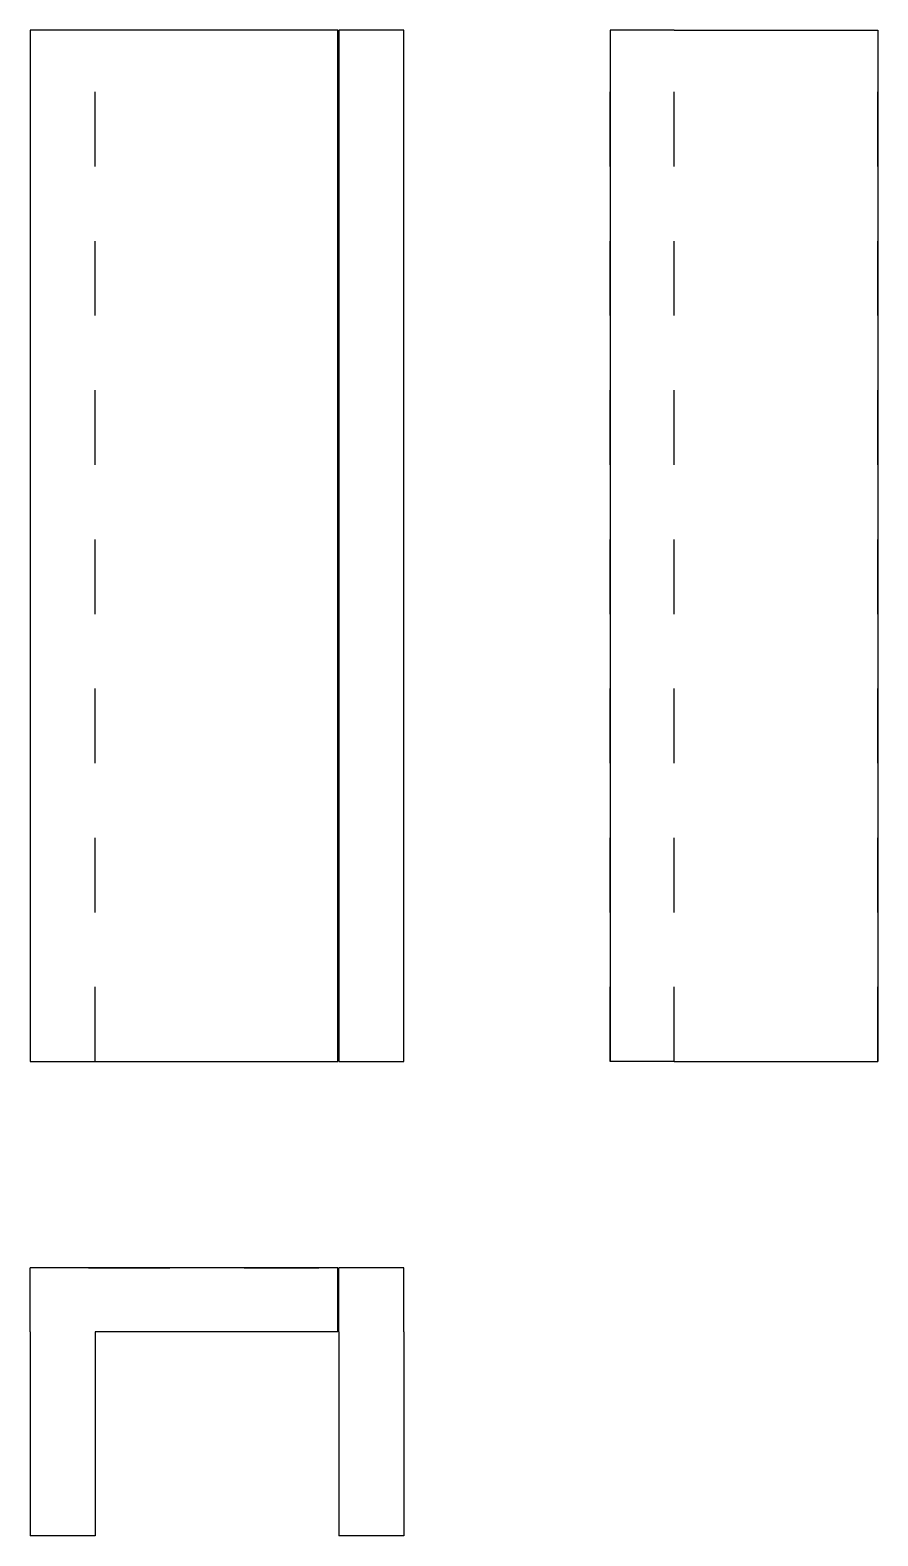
# Model space of a CAD drawing. Extents: x 0 to 1.14, y 0 to 2.02.
import ezdxf

# ---------------------------------------------------------------- set-up
doc = ezdxf.new("R2010")
doc.units = 0
doc.linetypes.add('HIDDEN', pattern=[0.069141, 0.046117, -0.023024])
for name, color, linetype in [('FRONT', 7, 'CONTINUOUS'), ('FRONT_HID', 7, 'HIDDEN'), ('LEFT', 7, 'CONTINUOUS'), ('LEFT_HID', 7, 'HIDDEN'), ('TOP', 7, 'CONTINUOUS'), ('TOP_HID', 7, 'HIDDEN')]:
    doc.layers.add(name, color=color, linetype=linetype)

msp = doc.modelspace()

# ---------------------------------------------------------------- linework, layer by layer
at = {"layer": 'FRONT'}
for p, q in [((0, 2.01875), (0, 0.635938)), ((0.078125, 2.01875), (0, 2.01875)), ((0.087336, 2.01875), (0.078125, 2.01875)), ((0.412911, 2.01875), (0.087336, 2.01875)), ((0.412911, 0.635938), (0.412911, 2.01875)), ((0.414063, 2.01875), (0.414062, 0.635938)), ((0.501398, 2.01875), (0.414063, 2.01875)), ((0.501398, 0.635938), (0.501398, 2.01875)), ((0, 0.635938), (0.078125, 0.635938)), ((0.078125, 0.635938), (0.087336, 0.635938)), ((0.087336, 0.635938), (0.412911, 0.635938)), ((0.414063, 0.635938), (0.501398, 0.635938))]:
    msp.add_line(p, q, dxfattribs=at)
at = {"layer": 'FRONT_HID', "linetype": 'HIDDEN'}
for p, q in [((0.087336, 2.01875), (0, 2.01875)), ((0.087336, 0.635938), (0.087336, 2.01875)), ((0.087336, 0.635938), (0.087336, 2.01875)), ((0, 0.635938), (0.087336, 0.635938))]:
    msp.add_line(p, q, dxfattribs=at)
at = {"layer": 'LEFT'}
for p, q in [((0.777961, 2.01875), (0.777961, 0.635938)), ((0.863898, 2.01875), (0.777961, 2.01875)), ((0.863898, 2.01875), (1.137336, 2.01875)), ((1.137336, 2.01875), (1.137336, 0.635938)), ((0.863898, 0.635938), (0.777961, 0.635938)), ((0.863898, 0.635938), (1.137336, 0.635938))]:
    msp.add_line(p, q, dxfattribs=at)
at = {"layer": 'LEFT_HID', "linetype": 'HIDDEN'}
for p, q in [((0.777961, 0.635938), (0.777961, 2.01875)), ((0.777961, 0.635938), (0.777961, 2.01875)), ((0.777961, 0.635938), (0.777961, 2.01875)), ((0.863898, 0.635938), (0.863898, 2.01875)), ((0.863898, 0.635938), (0.863898, 2.01875)), ((1.137336, 0.635938), (1.137336, 2.01875)), ((1.137336, 0.635938), (1.137336, 2.01875))]:
    msp.add_line(p, q, dxfattribs=at)
at = {"layer": 'TOP'}
for p, q in [((0.078125, 0.359375), (0, 0.359375)), ((0, 0.273438), (0, 0.359375)), ((0.087336, 0.359375), (0.078125, 0.359375)), ((0.412911, 0.359375), (0.087336, 0.359375)), ((0.412911, 0.273438), (0.412911, 0.359375)), ((0.414062, 0.273438), (0.414062, 0.359375)), ((0.501398, 0.359375), (0.414062, 0.359375)), ((0.501398, 0.273438), (0.501398, 0.359375)), ((0, 0.273438), (0, 0)), ((0.087336, 0.273438), (0.087336, 0)), ((0.412911, 0.273438), (0.087336, 0.273438)), ((0.414062, 0.273438), (0.414062, 0)), ((0.501398, 0.273438), (0.501398, 0)), ((0.087336, 0), (0, 0)), ((0.501398, 0), (0.414062, 0))]:
    msp.add_line(p, q, dxfattribs=at)
at = {"layer": 'TOP_HID', "linetype": 'HIDDEN'}
for p, q in [((0.078125, 0.359375), (0.087336, 0.359375)), ((0.087336, 0.359375), (0.412911, 0.359375))]:
    msp.add_line(p, q, dxfattribs=at)

doc.saveas('drawing.dxf')
